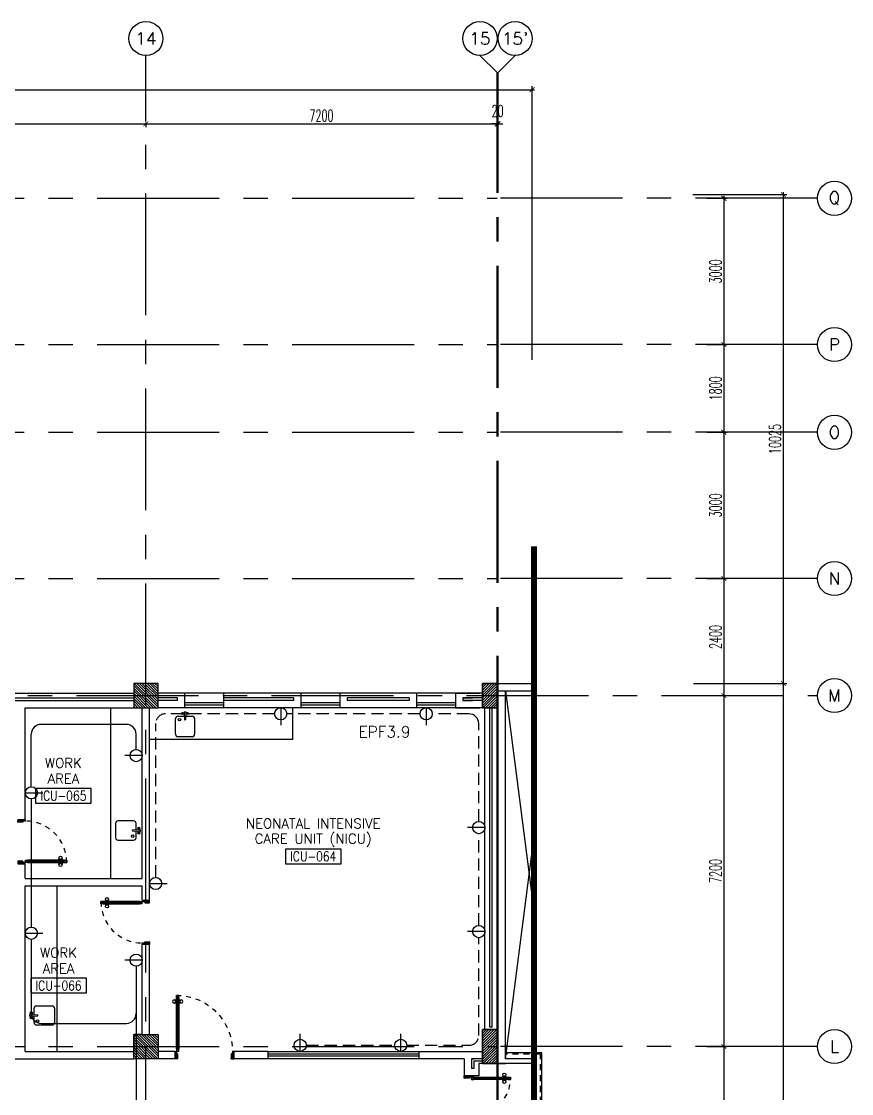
# Model space of a CAD drawing. Extents: x -0.4 to 91.9, y -1.1 to 78.4.
# Drawn here: x 74.84 to 91.86, y 56.41 to 78.4 of the extents above; entities that cross this region are included whole.
import ezdxf
from ezdxf.enums import TextEntityAlignment as Align

# ---------------------------------------------------------------- set-up
doc = ezdxf.new("R2010")
doc.units = 0
doc.header["$MEASUREMENT"] = 0
doc.header["$PDMODE"] = 34
for name, pattern in [('CENTER2', [1.125, 0.75, -0.125, 0.125, -0.125]), ('CENTERX2', [4, 2.5, -0.5, 0.5, -0.5]), ('HIDDEN', [0.375, 0.25, -0.125]), ('HIDDEN2', [0.1875, 0.125, -0.0625])]:
    doc.linetypes.add(name, pattern=pattern)
doc.layers.get('0').update_dxf_attribs({"color": 11, "linetype": 'CONTINUOUS'})
doc.layers.get('DEFPOINTS').update_dxf_attribs({"color": 11, "linetype": 'CONTINUOUS'})
for name, color, linetype in [('AX-CR', 11, 'CONTINUOUS'), ('AX-DIM', 11, 'CONTINUOUS'), ('AX-TXT', 11, 'CONTINUOUS'), ('AXES', 11, 'CENTERX2'), ('COL', 11, 'CONTINUOUS'), ('DOOR', 11, 'CONTINUOUS'), ('E-CLINE', 2, 'CONTINUOUS'), ('E-DB', 4, 'CONTINUOUS'), ('E-HLINE', 2, 'HIDDEN'), ('E-SOCKETS', 4, 'CONTINUOUS'), ('ELEV', 11, 'CONTINUOUS'), ('HAT', 11, 'CONTINUOUS'), ('INSUL', 11, 'CONTINUOUS'), ('NON-MEDICAL', 11, 'CONTINUOUS'), ('RM-BOX', 11, 'CONTINUOUS'), ('RM-NAME', 11, 'CONTINUOUS'), ('RM-NO', 11, 'CONTINUOUS'), ('ROOF', 11, 'CONTINUOUS'), ('SHAFT', 11, 'CONTINUOUS'), ('STR', 11, 'CONTINUOUS'), ('WALL', 11, 'CONTINUOUS'), ('WIN', 11, 'CONTINUOUS')]:
    doc.layers.add(name, color=color, linetype=linetype)
doc.styles.add('ROMANS', font='ROMANS.shx', dxfattribs={"width": 0.6})
doc.dimstyles.new('STANDARD in', dxfattribs={"dimtxt": 0.24, "dimasz": 0.1, "dimexe": 0.07, "dimexo": 0.05, "dimgap": 0.05, "dimtad": 1, "dimdec": 0, "dimlfac": 1000, "dimzin": 0, "dimdsep": 46, "dimtxsty": 'ROMANS', "dimblk": 'ARCHTICK', "dimcen": 0.05, "dimdle": 0.05, "dimclrd": 7, "dimclre": 7, "dimclrt": 2, "dimadec": 0, "dimazin": 0, "dimtfac": 1, "dimtdec": 0, "dimtmove": 2, "dimatfit": 3, "dimldrblk": 'ARCHTICK', "dimfxl": 0, "dimtolj": 1, "dimtzin": 0, "dimarcsym": 0})

# ---------------------------------------------------------------- blocks, each defined once
blk = doc.blocks.new('*X11')
at = {"color": 0}
for p, q in [((80579, 169940), (81029, 170390)), ((80579, 169993), (80976, 170390)), ((80579, 170046), (80923, 170390)), ((80579, 170099), (80870, 170390)), ((80579, 170152), (80817, 170390)), ((80579, 170205), (80764, 170390)), ((80579, 170258), (80711, 170390)), ((80579, 170311), (80658, 170390)), ((80579, 170364), (80605, 170390)), ((80582, 169890), (81079, 170387)), ((80635, 169890), (81079, 170334)), ((80688, 169890), (81079, 170281)), ((80741, 169890), (81079, 170228)), ((80794, 169890), (81079, 170175)), ((80847, 169890), (81079, 170122)), ((80900, 169890), (81079, 170069)), ((80953, 169890), (81079, 170016)), ((81006, 169890), (81079, 169963)), ((81059, 169890), (81079, 169910))]:
    blk.add_line(p, q, dxfattribs=at)
blk = doc.blocks.new('*X10')
at = {"color": 0}
for p, q in [((80579, 177099), (81070, 177590)), ((80579, 177152), (81017, 177590)), ((80579, 177205), (80964, 177590)), ((80579, 177258), (80911, 177590)), ((80579, 177311), (80858, 177590)), ((80579, 177364), (80804, 177590)), ((80579, 177417), (80751, 177590)), ((80579, 177471), (80698, 177590)), ((80579, 177524), (80645, 177590)), ((80579, 177577), (80592, 177590)), ((80623, 177090), (81079, 177546)), ((80676, 177090), (81079, 177493)), ((80729, 177090), (81079, 177440)), ((80782, 177090), (81079, 177387)), ((80835, 177090), (81079, 177334)), ((80888, 177090), (81079, 177281)), ((80941, 177090), (81079, 177228)), ((80994, 177090), (81079, 177175)), ((81047, 177090), (81079, 177122))]:
    blk.add_line(p, q, dxfattribs=at)
blk = doc.blocks.new('COL50')
at = {"layer": 'COL'}
blk.add_lwpolyline([(-250, 250), (-250, -250), (250, -250), (250, 250)], close=True, dxfattribs=at)
blk = doc.blocks.new('AXU')
at = {"layer": 'AX-CR'}
blk.add_circle((0, 350), 350, dxfattribs=at)
at = {"layer": 'AX-TXT', "style": 'ROMANS'}
blk.add_attdef('AX', text='', height=250, dxfattribs=at).set_placement((0, 350), align=Align.MIDDLE)
blk = doc.blocks.new('RM1')
at = {"layer": 'RM-BOX'}
blk.add_lwpolyline([(570, -200), (-570, -200), (-570, -500), (570, -500)], close=True, dxfattribs=at)
at = {"layer": 'RM-NAME', "style": 'ROMANS'}
for tag, p in [('ROOMNAME1', (0, 324)), ('ROOMNAME2', (0, 0))]:
    blk.add_attdef(tag, text='', height=200, dxfattribs=at).set_placement(p, align=Align.MIDDLE)
at = {"layer": 'RM-NO', "style": 'ROMANS', "width": 0.8}
blk.add_attdef('ROOMNO', text='', height=200, dxfattribs=at).set_placement((0, -350), align=Align.MIDDLE)
blk = doc.blocks.new('_ARCHTICK')
at = {"color": 0, "linetype": 'ByBlock', "const_width": 0.15}
blk.add_lwpolyline([(-0.5, -0.5), (0.5, 0.5)], dxfattribs=at)
blk = doc.blocks.new('*D181')
at = {"layer": 'AX-DIM', "color": 7, "lineweight": -2, "ltscale": 0.3}
for p, q in [((70.19, 76.348), (70.19, 76.368)), ((77.39, 76.348), (77.39, 76.368)), ((70.14, 76.298), (77.44, 76.298))]:
    blk.add_line(p, q, dxfattribs=at)
at = {"layer": 'DEFPOINTS', "color": 0, "ltscale": 0.3}
for p in [(70.19, 76.298), (77.39, 76.298), (77.39, 76.298)]:
    blk.add_point(p, dxfattribs=at)
at = {"layer": 'AX-DIM', "color": 7, "lineweight": -2, "ltscale": 0.3, "xscale": 0.1, "yscale": 0.1, "zscale": 0.1, "rotation": 180}
blk.add_blockref('_ARCHTICK', (70.19, 76.298), dxfattribs=at)
at = {"layer": 'AX-DIM', "color": 7, "lineweight": -2, "ltscale": 0.3, "xscale": 0.1, "yscale": 0.1, "zscale": 0.1}
blk.add_blockref('_ARCHTICK', (77.39, 76.298), dxfattribs=at)
at = {"layer": 'AX-DIM', "color": 2, "ltscale": 0.3, "insert": (73.79, 76.468), "char_height": 0.24, "attachment_point": 5, "style": 'ROMANS'}
blk.add_mtext('\\A1;7200', dxfattribs=at)
blk = doc.blocks.new('*D180')
at = {"layer": 'AX-DIM', "color": 7, "lineweight": -2, "ltscale": 0.3}
for p, q in [((77.39, 76.324), (77.39, 76.228)), ((84.59, 76.324), (84.59, 76.228)), ((77.34, 76.298), (84.64, 76.298))]:
    blk.add_line(p, q, dxfattribs=at)
at = {"layer": 'DEFPOINTS', "color": 0, "ltscale": 0.3}
for p in [(77.39, 76.374), (84.59, 76.374), (84.59, 76.298)]:
    blk.add_point(p, dxfattribs=at)
at = {"layer": 'AX-DIM', "color": 7, "lineweight": -2, "ltscale": 0.3, "xscale": 0.1, "yscale": 0.1, "zscale": 0.1, "rotation": 180}
blk.add_blockref('_ARCHTICK', (77.39, 76.298), dxfattribs=at)
at = {"layer": 'AX-DIM', "color": 7, "lineweight": -2, "ltscale": 0.3, "xscale": 0.1, "yscale": 0.1, "zscale": 0.1}
blk.add_blockref('_ARCHTICK', (84.59, 76.298), dxfattribs=at)
at = {"layer": 'AX-DIM', "color": 2, "ltscale": 0.3, "insert": (80.99, 76.468), "char_height": 0.24, "attachment_point": 5, "style": 'ROMANS'}
blk.add_mtext('\\A1;7200', dxfattribs=at)
blk = doc.blocks.new('AXR')
at = {"layer": 'AX-CR'}
blk.add_circle((350, 0), 350, dxfattribs=at)
at = {"layer": 'AX-TXT', "style": 'ROMANS'}
blk.add_attdef('AX', text='', height=250, dxfattribs=at).set_placement((350, 0), align=Align.MIDDLE)
blk = doc.blocks.new('*D123')
at = {"layer": 'AX-DIM', "color": 7, "lineweight": -2, "ltscale": 0.3}
for p, q in [((9.85, 76.998), (85.359, 76.998)), ((9.9, 76.648), (9.9, 77.068)), ((85.309, 71.455), (85.309, 77.068))]:
    blk.add_line(p, q, dxfattribs=at)
at = {"layer": 'DEFPOINTS', "color": 0, "ltscale": 0.3}
for p in [(85.309, 76.998), (9.9, 76.598), (85.309, 71.405)]:
    blk.add_point(p, dxfattribs=at)
at = {"layer": 'AX-DIM', "color": 7, "lineweight": -2, "ltscale": 0.3, "xscale": 0.1, "yscale": 0.1, "zscale": 0.1, "rotation": 180}
blk.add_blockref('_ARCHTICK', (9.9, 76.998), dxfattribs=at)
at = {"layer": 'AX-DIM', "color": 7, "lineweight": -2, "ltscale": 0.3, "xscale": 0.1, "yscale": 0.1, "zscale": 0.1}
blk.add_blockref('_ARCHTICK', (85.309, 76.998), dxfattribs=at)
at = {"layer": 'AX-DIM', "color": 2, "ltscale": 0.3, "insert": (47.605, 77.168), "char_height": 0.24, "attachment_point": 5, "style": 'ROMANS'}
blk.add_mtext('\\A1;75409', dxfattribs=at)
blk = doc.blocks.new('*D144')
at = {"layer": 'AX-DIM', "color": 7, "lineweight": -2, "ltscale": 0.3}
for p, q in [((88.89, 69.97), (89.31, 69.97)), ((89.24, 70.02), (89.24, 66.92)), ((88.89, 66.97), (89.31, 66.97))]:
    blk.add_line(p, q, dxfattribs=at)
at = {"layer": 'DEFPOINTS', "color": 0, "ltscale": 0.3}
for p in [(88.84, 69.97), (88.84, 66.97), (89.24, 66.97)]:
    blk.add_point(p, dxfattribs=at)
at = {"layer": 'AX-DIM', "color": 7, "lineweight": -2, "ltscale": 0.3, "xscale": 0.1, "yscale": 0.1, "zscale": 0.1}
for p, rotation in [((89.24, 69.97), 90), ((89.24, 66.97), 270)]:
    blk.add_blockref('_ARCHTICK', p, dxfattribs=dict(at, rotation=rotation))
at = {"layer": 'AX-DIM', "color": 2, "ltscale": 0.3, "insert": (89.07, 68.47), "char_height": 0.24, "attachment_point": 5, "rotation": 90, "style": 'ROMANS'}
blk.add_mtext('\\A1;3000', dxfattribs=at)
blk = doc.blocks.new('*D143')
at = {"layer": 'AX-DIM', "color": 7, "lineweight": -2, "ltscale": 0.3}
for p, q in [((88.605, 74.845), (90.53, 74.845)), ((90.46, 74.895), (90.46, 64.77)), ((89.81, 64.82), (90.53, 64.82))]:
    blk.add_line(p, q, dxfattribs=at)
at = {"layer": 'DEFPOINTS', "color": 0, "ltscale": 0.3}
for p in [(88.555, 74.845), (89.76, 64.82), (90.46, 64.82)]:
    blk.add_point(p, dxfattribs=at)
at = {"layer": 'AX-DIM', "color": 7, "lineweight": -2, "ltscale": 0.3, "xscale": 0.1, "yscale": 0.1, "zscale": 0.1}
for p, rotation in [((90.46, 74.845), 90), ((90.46, 64.82), 270)]:
    blk.add_blockref('_ARCHTICK', p, dxfattribs=dict(at, rotation=rotation))
at = {"layer": 'AX-DIM', "color": 2, "ltscale": 0.3, "insert": (90.29, 69.832), "char_height": 0.24, "attachment_point": 5, "rotation": 90, "style": 'ROMANS'}
blk.add_mtext('\\A1;10025', dxfattribs=at)
blk = doc.blocks.new('*D142')
at = {"layer": 'AX-DIM', "color": 7, "lineweight": -2, "ltscale": 0.3}
for p, q in [((88.617, 64.82), (90.53, 64.82)), ((90.46, 64.87), (90.46, 5.45)), ((86.18, 5.5), (90.53, 5.5))]:
    blk.add_line(p, q, dxfattribs=at)
at = {"layer": 'DEFPOINTS', "color": 0, "ltscale": 0.3}
for p in [(88.567, 64.82), (86.13, 5.5), (90.46, 5.5)]:
    blk.add_point(p, dxfattribs=at)
at = {"layer": 'AX-DIM', "color": 7, "lineweight": -2, "ltscale": 0.3, "xscale": 0.1, "yscale": 0.1, "zscale": 0.1}
for p, rotation in [((90.46, 64.82), 90), ((90.46, 5.5), 270)]:
    blk.add_blockref('_ARCHTICK', p, dxfattribs=dict(at, rotation=rotation))
at = {"layer": 'AX-DIM', "color": 2, "ltscale": 0.3, "insert": (90.29, 35.16), "char_height": 0.24, "attachment_point": 5, "rotation": 90, "style": 'ROMANS'}
blk.add_mtext('\\A1;59320', dxfattribs=at)
blk = doc.blocks.new('*D130')
at = {"layer": 'AX-DIM', "color": 7, "lineweight": -2, "ltscale": 0.3}
for p, q in [((89.24, 57.42), (89.24, 50.12)), ((88.89, 57.37), (89.31, 57.37)), ((88.89, 50.17), (89.31, 50.17))]:
    blk.add_line(p, q, dxfattribs=at)
at = {"layer": 'DEFPOINTS', "color": 0, "ltscale": 0.3}
for p in [(88.84, 57.37), (88.84, 50.17), (89.24, 50.17)]:
    blk.add_point(p, dxfattribs=at)
at = {"layer": 'AX-DIM', "color": 7, "lineweight": -2, "ltscale": 0.3, "xscale": 0.1, "yscale": 0.1, "zscale": 0.1}
for p, rotation in [((89.24, 57.37), 90), ((89.24, 50.17), 270)]:
    blk.add_blockref('_ARCHTICK', p, dxfattribs=dict(at, rotation=rotation))
at = {"layer": 'AX-DIM', "color": 2, "ltscale": 0.3, "insert": (89.07, 53.77), "char_height": 0.24, "attachment_point": 5, "rotation": 90, "style": 'ROMANS'}
blk.add_mtext('\\A1;7200', dxfattribs=at)
blk = doc.blocks.new('*D128')
at = {"layer": 'AX-DIM', "color": 7, "lineweight": -2, "ltscale": 0.3}
for p, q in [((88.89, 64.57), (89.31, 64.57)), ((89.24, 64.62), (89.24, 57.32)), ((88.89, 57.37), (89.31, 57.37))]:
    blk.add_line(p, q, dxfattribs=at)
at = {"layer": 'DEFPOINTS', "color": 0, "ltscale": 0.3}
for p in [(88.84, 64.57), (88.84, 57.37), (89.24, 57.37)]:
    blk.add_point(p, dxfattribs=at)
at = {"layer": 'AX-DIM', "color": 7, "lineweight": -2, "ltscale": 0.3, "xscale": 0.1, "yscale": 0.1, "zscale": 0.1}
for p, rotation in [((89.24, 64.57), 90), ((89.24, 57.37), 270)]:
    blk.add_blockref('_ARCHTICK', p, dxfattribs=dict(at, rotation=rotation))
at = {"layer": 'AX-DIM', "color": 2, "ltscale": 0.3, "insert": (89.07, 60.97), "char_height": 0.24, "attachment_point": 5, "rotation": 90, "style": 'ROMANS'}
blk.add_mtext('\\A1;7200', dxfattribs=at)
blk = doc.blocks.new('*D127')
at = {"layer": 'AX-DIM', "color": 7, "lineweight": -2, "ltscale": 0.3}
for p, q in [((88.89, 66.97), (89.31, 66.97)), ((89.24, 67.02), (89.24, 64.52)), ((88.89, 64.57), (89.31, 64.57))]:
    blk.add_line(p, q, dxfattribs=at)
at = {"layer": 'DEFPOINTS', "color": 0, "ltscale": 0.3}
for p in [(88.84, 66.97), (88.84, 64.57), (89.24, 64.57)]:
    blk.add_point(p, dxfattribs=at)
at = {"layer": 'AX-DIM', "color": 7, "lineweight": -2, "ltscale": 0.3, "xscale": 0.1, "yscale": 0.1, "zscale": 0.1}
for p, rotation in [((89.24, 66.97), 90), ((89.24, 64.57), 270)]:
    blk.add_blockref('_ARCHTICK', p, dxfattribs=dict(at, rotation=rotation))
at = {"layer": 'AX-DIM', "color": 2, "ltscale": 0.3, "insert": (89.07, 65.77), "char_height": 0.24, "attachment_point": 5, "rotation": 90, "style": 'ROMANS'}
blk.add_mtext('\\A1;2400', dxfattribs=at)
blk = doc.blocks.new('*D126')
at = {"layer": 'AX-DIM', "color": 7, "lineweight": -2, "ltscale": 0.3}
for p, q in [((89.24, 74.82), (89.24, 71.72)), ((88.89, 74.77), (89.31, 74.77)), ((88.89, 71.77), (89.31, 71.77))]:
    blk.add_line(p, q, dxfattribs=at)
at = {"layer": 'DEFPOINTS', "color": 0, "ltscale": 0.3}
for p in [(88.84, 74.77), (88.84, 71.77), (89.24, 71.77)]:
    blk.add_point(p, dxfattribs=at)
at = {"layer": 'AX-DIM', "color": 7, "lineweight": -2, "ltscale": 0.3, "xscale": 0.1, "yscale": 0.1, "zscale": 0.1}
for p, rotation in [((89.24, 74.77), 90), ((89.24, 71.77), 270)]:
    blk.add_blockref('_ARCHTICK', p, dxfattribs=dict(at, rotation=rotation))
at = {"layer": 'AX-DIM', "color": 2, "ltscale": 0.3, "insert": (89.07, 73.27), "char_height": 0.24, "attachment_point": 5, "rotation": 90, "style": 'ROMANS'}
blk.add_mtext('\\A1;3000', dxfattribs=at)
blk = doc.blocks.new('*D125')
at = {"layer": 'AX-DIM', "color": 7, "lineweight": -2, "ltscale": 0.3}
for p, q in [((88.89, 71.77), (89.31, 71.77)), ((89.24, 71.82), (89.24, 69.92)), ((88.89, 69.97), (89.31, 69.97))]:
    blk.add_line(p, q, dxfattribs=at)
at = {"layer": 'DEFPOINTS', "color": 0, "ltscale": 0.3}
for p in [(88.84, 71.77), (88.84, 69.97), (89.24, 69.97)]:
    blk.add_point(p, dxfattribs=at)
at = {"layer": 'AX-DIM', "color": 7, "lineweight": -2, "ltscale": 0.3, "xscale": 0.1, "yscale": 0.1, "zscale": 0.1}
for p, rotation in [((89.24, 71.77), 90), ((89.24, 69.97), 270)]:
    blk.add_blockref('_ARCHTICK', p, dxfattribs=dict(at, rotation=rotation))
at = {"layer": 'AX-DIM', "color": 2, "ltscale": 0.3, "insert": (89.07, 70.87), "char_height": 0.24, "attachment_point": 5, "rotation": 90, "style": 'ROMANS'}
blk.add_mtext('\\A1;1800', dxfattribs=at)
blk = doc.blocks.new('DOOR90')
at = {"layer": 'DOOR', "color": 0, "linetype": 'ByBlock'}
for p, q in [((-150, 0), (-150, -25)), ((-150, 0), (0, 0)), ((0, -50), (0, 0)), ((-1000, -25), (-1000, -75)), ((-1000, -75), (-1000, -25)), ((-950, -25), (-1000, -25)), ((-950, -75), (-1000, -75)), ((-970, -42), (-970, -58)), ((-950, -42), (-970, -42)), ((-950, -58), (-970, -58)), ((-950, -25), (-950, -42)), ((-950, -58), (-950, -75)), ((-918, -25), (-918, -18)), ((-828, -18), (-918, -18)), ((-918, -75), (-918, -82)), ((-828, -82), (-918, -82)), ((-905, -18), (-905, -9)), ((-905, -9), (-840, -9)), ((-905, -18), (-840, -18)), ((-905, -82), (-905, -91)), ((-905, -82), (-840, -82)), ((-905, -91), (-840, -91)), ((-840, -18), (-840, -9)), ((-840, -82), (-840, -91)), ((-828, -25), (-828, -18)), ((-828, -75), (-828, -82)), ((-200, -42), (-200, -25)), ((-200, -25), (-150, -25)), ((-180, -42), (-200, -42)), ((-200, -75), (-200, -58)), ((-200, -58), (-180, -58)), ((-150, -75), (-200, -75)), ((-180, -58), (-180, -42)), ((-150, -75), (-150, -25)), ((-150, -25), (-100, -25)), ((-100, -25), (-100, -50)), ((-100, -50), (0, -50)), ((-150, -900), (-150, -875)), ((-150, -875), (-100, -875)), ((-100, -850), (0, -850)), ((-100, -875), (-100, -850)), ((0, -850), (0, -900)), ((0, -900), (-150, -900)), ((-150, -900), (0, -900))]:
    blk.add_line(p, q, dxfattribs=at)
at = {"layer": 'DOOR', "color": 9, "linetype": 'ByBlock'}
for p, q in [((0, -50), (-114, 0)), ((0, -50), (-40, 0)), ((0, -50), (-100, -37)), ((0, -850), (-114, -900)), ((0, -850), (-100, -863)), ((0, -850), (-40, -900))]:
    blk.add_line(p, q, dxfattribs=at)
at = {"layer": 'DOOR', "linetype": 'ByBlock'}
for p, q in [((-200, -25), (-950, -25)), ((-200, -42), (-950, -42)), ((-200, -58), (-950, -58)), ((-950, -75), (-200, -75))]:
    blk.add_line(p, q, dxfattribs=at)
at = {"layer": 'DOOR', "color": 0, "linetype": 'ByBlock'}
for centre in [(-873, 24), (-873, -124)]:
    blk.add_circle(centre, 32.4, dxfattribs=at)
at = {"layer": 'DOOR', "color": 9, "linetype": 'ByBlock'}
for centre, radius, start, end in [((0, -50), 154, 161.1053, 166.2858), ((0, -50), 134, 158.1598, 169.28), ((0, -50), 94.4, 148.0182, 180), ((0, -50), 74.4, 137.7764, 180), ((0, -50), 114, 154.0838, 167.3774), ((0, -50), 54.4, 113.2074, 180), ((0, -50), 34.4, 90, 180), ((0, -50), 14.4, 90, 180), ((0, -850), 134, 190.72, 201.8402), ((0, -850), 94.4, 180, 211.9818), ((0, -850), 74.4, 180, 222.2236), ((0, -850), 54.4, 180, 246.7926), ((0, -850), 34.4, 180, 270), ((0, -850), 14.4, 180, 270), ((0, -850), 154, 193.7142, 198.8947)]:
    blk.add_arc(centre, radius, start, end, dxfattribs=at)
at = {"layer": 'DOOR', "linetype": 'HIDDEN', "ltscale": 0.5}
blk.add_arc((-150, -25), 850, 180, 270, dxfattribs=at)
blk = doc.blocks.new('*D145')
at = {"layer": 'AX-DIM', "color": 7, "lineweight": -2, "ltscale": 0.3}
for p, q in [((84.59, 76.27), (84.59, 76.368)), ((84.61, 76.27), (84.61, 76.368)), ((84.59, 76.298), (84.49, 76.298)), ((84.59, 76.298), (84.61, 76.298)), ((84.61, 76.298), (84.71, 76.298))]:
    blk.add_line(p, q, dxfattribs=at)
at = {"layer": 'DEFPOINTS', "color": 0, "ltscale": 0.3}
for p in [(84.59, 76.22), (84.61, 76.298), (84.61, 76.22)]:
    blk.add_point(p, dxfattribs=at)
at = {"layer": 'AX-DIM', "color": 7, "lineweight": -2, "ltscale": 0.3, "xscale": 0.1, "yscale": 0.1, "zscale": 0.1}
blk.add_blockref('_ARCHTICK', (84.59, 76.298), dxfattribs=at)
at = {"layer": 'AX-DIM', "color": 7, "lineweight": -2, "ltscale": 0.3, "xscale": 0.1, "yscale": 0.1, "zscale": 0.1, "rotation": 180}
blk.add_blockref('_ARCHTICK', (84.61, 76.298), dxfattribs=at)
at = {"layer": 'AX-DIM', "color": 2, "ltscale": 0.3, "insert": (84.6, 76.563), "char_height": 0.24, "attachment_point": 5, "style": 'ROMANS'}
blk.add_mtext('\\A1;20', dxfattribs=at)
blk = doc.blocks.new('C11')
at = {"layer": 'HAT'}
h = blk.add_hatch(dxfattribs=at)
h.set_pattern_fill('ANSI31', color=256, scale=300, style=0)
h.set_pattern_definition([(45, (-248556.182, -75061.005), (-26.5165043, 26.5165043), [])])
h.paths.add_polyline_path([(300, 700), (0, 700), (0, 350), (300, 350)])
h.paths.add_polyline_path([(300, 350), (0, 350), (0, 0), (300, 0)])
at = {"layer": 'COL'}
blk.add_lwpolyline([(300, 700), (300, 0), (0, 0), (0, 700)], close=True, dxfattribs=at)
blk = doc.blocks.new('C-300')
at = {"layer": 'HAT', "linetype": 'ByBlock', "ltscale": 0.3}
h = blk.add_hatch(dxfattribs=at)
h.set_pattern_fill('ANSI31', color=8, scale=300, style=0)
h.set_pattern_definition([(45, (-258496.182, -82361.005), (-26.5165043, 26.5165043), [])])
h.paths.add_polyline_path([(300, 500), (0, 500), (0, 250), (300, 250)])
h.paths.add_polyline_path([(300, 250), (0, 250), (0, 0), (300, 0)])
at = {"layer": 'COL'}
blk.add_lwpolyline([(0, 500), (300, 500), (300, 0), (0, 0)], close=True, dxfattribs=at)
blk = doc.blocks.new('A$C1DFA4FE8')
at = {"layer": 'DOOR', "color": 0, "linetype": 'ByBlock'}
for p, q in [((0, 1631), (0, 1581)), ((0, 1581), (0, 1631)), ((50, 1631), (0, 1631)), ((50, 1581), (0, 1581)), ((30, 1614), (30, 1598)), ((50, 1614), (30, 1614)), ((50, 1598), (30, 1598)), ((50, 1631), (50, 1614)), ((50, 1598), (50, 1581)), ((750, 1614), (750, 1631)), ((750, 1631), (800, 1631)), ((770, 1614), (750, 1614)), ((750, 1581), (750, 1598)), ((750, 1598), (770, 1598)), ((800, 1581), (750, 1581)), ((770, 1598), (770, 1614)), ((950, 1656), (800, 1656)), ((800, 1656), (800, 1631)), ((800, 1581), (800, 1631)), ((800, 1631), (850, 1631)), ((850, 1631), (850, 1606)), ((850, 1606), (950, 1606)), ((950, 1606), (950, 1656)), ((0, 81), (0, 131)), ((0, 131), (0, 81)), ((50, 131), (0, 131)), ((50, 81), (0, 81)), ((30, 98), (30, 114)), ((50, 114), (30, 114)), ((50, 98), (30, 98)), ((50, 114), (50, 131)), ((50, 81), (50, 98)), ((83, 131), (83, 138)), ((173, 138), (83, 138)), ((83, 81), (83, 74)), ((173, 74), (83, 74)), ((95, 138), (95, 147)), ((95, 147), (160, 147)), ((95, 138), (160, 138)), ((95, 74), (95, 65)), ((95, 74), (160, 74)), ((95, 65), (160, 65)), ((160, 138), (160, 147)), ((160, 74), (160, 65)), ((173, 131), (173, 138)), ((173, 81), (173, 74)), ((750, 131), (750, 114)), ((800, 131), (750, 131)), ((750, 114), (770, 114)), ((750, 98), (750, 81)), ((770, 98), (750, 98)), ((750, 81), (800, 81)), ((770, 114), (770, 98)), ((800, 131), (800, 81)), ((800, 56), (800, 81)), ((800, 81), (850, 81)), ((950, 56), (800, 56)), ((850, 106), (950, 106)), ((850, 81), (850, 106)), ((950, 106), (950, 56))]:
    blk.add_line(p, q, dxfattribs=at)
at = {"layer": 'DOOR', "linetype": 'ByBlock'}
for p, q in [((750, 1631), (50, 1631)), ((750, 1614), (50, 1614)), ((750, 1598), (50, 1598)), ((50, 1581), (750, 1581)), ((50, 131), (750, 131)), ((750, 114), (50, 114)), ((750, 98), (50, 98)), ((750, 81), (50, 81))]:
    blk.add_line(p, q, dxfattribs=at)
at = {"layer": 'DOOR', "color": 9, "linetype": 'ByBlock'}
for p, q in [((950, 1606), (837, 1656)), ((950, 1606), (850, 1619)), ((950, 1606), (910, 1656)), ((950, 106), (837, 56)), ((950, 106), (850, 93)), ((950, 106), (910, 56))]:
    blk.add_line(p, q, dxfattribs=at)
at = {"layer": 'DOOR', "color": 0, "linetype": 'ByBlock'}
for centre in [(128, 179), (128, 32)]:
    blk.add_circle(centre, 32.4, dxfattribs=at)
at = {"layer": 'DOOR', "linetype": 'HIDDEN', "ltscale": 0.5}
for centre, start, end in [((752, 1606), 178.0938, 273.7249), ((752, 106), 86.2751, 181.9062)]:
    blk.add_arc(centre, 752, start, end, dxfattribs=at)
at = {"layer": 'DOOR', "color": 9, "linetype": 'ByBlock'}
for centre, radius, start, end in [((950, 1606), 154, 161.1053, 166.2858), ((950, 1606), 134, 158.1598, 169.28), ((950, 1606), 114, 154.0838, 167.3774), ((950, 1606), 94.4, 148.0182, 180), ((950, 1606), 74.4, 137.7764, 180), ((950, 1606), 54.4, 113.2074, 180), ((950, 1606), 34.4, 90, 180), ((950, 1606), 14.4, 90, 180), ((950, 106), 154, 193.7142, 198.8947), ((950, 106), 134, 190.72, 201.8402), ((950, 106), 114, 192.6226, 205.9162), ((950, 106), 94.4, 180, 211.9818), ((950, 106), 74.4, 180, 222.2236), ((950, 106), 54.4, 180, 246.7926), ((950, 106), 34.4, 180, 270), ((950, 106), 14.4, 180, 270)]:
    blk.add_arc(centre, radius, start, end, dxfattribs=at)
blk = doc.blocks.new('DOOR100')
at = {"layer": 'DOOR', "color": 0, "linetype": 'ByBlock'}
for p, q in [((-82, 1205), (-91, 1205)), ((-91, 1205), (-91, 1140)), ((-82, 1140), (-91, 1140)), ((-75, 1218), (-82, 1218)), ((-82, 1128), (-82, 1218)), ((-82, 1205), (-82, 1140)), ((-75, 1128), (-82, 1128)), ((-25, 1300), (-75, 1300)), ((-75, 1300), (-25, 1300)), ((-75, 1250), (-75, 1300)), ((-58, 1250), (-75, 1250)), ((-42, 1270), (-58, 1270)), ((-58, 1250), (-58, 1270)), ((-42, 1250), (-42, 1270)), ((-25, 1250), (-42, 1250)), ((-25, 1250), (-25, 1300)), ((-25, 1218), (-18, 1218)), ((-25, 1128), (-18, 1128)), ((-18, 1128), (-18, 1218)), ((-18, 1205), (-9, 1205)), ((-18, 1205), (-18, 1140)), ((-18, 1140), (-9, 1140)), ((-9, 1205), (-9, 1140)), ((-1200, 0), (-1200, 150)), ((-1200, 150), (-1175, 150)), ((-1200, 150), (-1200, 0)), ((-1150, 0), (-1200, 0)), ((-1175, 150), (-1175, 100)), ((-1175, 100), (-1150, 100)), ((-1150, 100), (-1150, 0)), ((-75, 200), (-58, 200)), ((-75, 150), (-75, 200)), ((-75, 150), (-25, 150)), ((-58, 200), (-58, 180)), ((-58, 180), (-42, 180)), ((-50, 100), (-50, 0)), ((-25, 100), (-50, 100)), ((-50, 0), (0, 0)), ((-42, 200), (-25, 200)), ((-42, 180), (-42, 200)), ((-25, 200), (-25, 150)), ((0, 150), (-25, 150)), ((-25, 150), (-25, 100)), ((0, 150), (0, 0))]:
    blk.add_line(p, q, dxfattribs=at)
at = {"layer": 'DOOR', "linetype": 'ByBlock'}
for p, q in [((-75, 1250), (-75, 200)), ((-58, 200), (-58, 1250)), ((-42, 200), (-42, 1250)), ((-25, 200), (-25, 1250)), ((0, 0), (0, 150))]:
    blk.add_line(p, q, dxfattribs=at)
at = {"layer": 'DOOR', "color": 9, "linetype": 'ByBlock'}
for p, q in [((-1150, 0), (-1200, 114)), ((-1150, 0), (-1200, 40)), ((-1150, 0), (-1163, 100)), ((-50, 0), (0, 114)), ((-50, 0), (-37, 100)), ((-50, 0), (0, 40))]:
    blk.add_line(p, q, dxfattribs=at)
at = {"layer": 'DOOR', "color": 0, "linetype": 'ByBlock'}
for centre in [(-124, 1173), (24, 1173)]:
    blk.add_circle(centre, 32.4, dxfattribs=at)
at = {"layer": 'DOOR', "linetype": 'HIDDEN', "ltscale": 0.5}
blk.add_arc((-25, 150), 1150, 90, 180.0001, dxfattribs=at)
at = {"layer": 'DOOR', "color": 9, "linetype": 'ByBlock'}
for centre, radius, start, end in [((-1150, 0), 154, 103.7142, 108.8947), ((-1150, 0), 134, 100.72, 111.8402), ((-1150, 0), 94.4, 90, 121.9818), ((-1150, 0), 74.4, 90, 132.2236), ((-1150, 0), 54.4, 90, 156.7926), ((-1150, 0), 34.4, 90, 180), ((-1150, 0), 14.4, 90, 180), ((-50, 0), 94.4, 58.0182, 90), ((-50, 0), 74.4, 47.7764, 90), ((-50, 0), 54.4, 23.2074, 90), ((-50, 0), 34.4, 0, 90), ((-50, 0), 14.4, 0, 90), ((-50, 0), 134, 68.1598, 79.28), ((-50, 0), 114, 64.0838, 77.3774), ((-50, 0), 154, 71.1053, 76.2858)]:
    blk.add_arc(centre, radius, start, end, dxfattribs=at)

msp = doc.modelspace()

# ---------------------------------------------------------------- linework, layer by layer
at = {"layer": 'AXES'}
for p, q in [((77.39, 60.37), (77.39, 77.6984)), ((84.59, 77.3484), (84.24, 77.6984)), ((84.61, 77.3484), (84.96, 77.6984)), ((84.59, -1.1143), (84.59, 77.3484)), ((84.61, -1.1143), (84.61, 77.3484)), ((68.39, 74.77), (84.59, 74.77)), ((91.1596, 74.77), (84.34, 74.77)), ((68.39, 71.77), (84.59, 71.77)), ((91.1596, 71.77), (84.34, 71.77)), ((68.39, 69.97), (84.59, 69.97)), ((91.1596, 69.97), (84.34, 69.97)), ((68.39, 66.97), (84.59, 66.97)), ((91.1596, 66.97), (84.34, 66.97)), ((63.965, 64.57), (91.1596, 64.57)), ((77.39, -1.1143), (77.39, 59.47)), ((68.39, 57.37), (84.61, 57.37)), ((91.1596, 57.37), (84.34, 57.37))]:
    msp.add_line(p, q, dxfattribs=at)
at = {"layer": 'COL'}
msp.add_lwpolyline([(77.64, 64.32), (77.64, 64.82), (77.14, 64.82), (77.14, 64.32)], close=True, dxfattribs=at)
at = {"layer": 'E-CLINE', "color": 4, "linetype": 'ByBlock', "ltscale": 0.3}
for p, q in [((76.99, 63.9789), (75.24, 63.9789)), ((75.04, 62.7002), (75.04, 63.7789)), ((77.19, 63.4636), (77.19, 63.7789)), ((75.04, 62.4502), (75.04, 59.8189)), ((75.04, 59.5689), (75.04, 58.045)), ((77.19, 59.0158), (77.19, 58.045)), ((77.19, 59.0158), (77.19, 55.045)), ((75.24, 57.845), (76.99, 57.845))]:
    msp.add_line(p, q, dxfattribs=at)
at = {"layer": 'E-CLINE', "color": 4, "linetype": 'ByBlock'}
msp.add_arc((84.015, 63.995), 0.2, 0, 90, dxfattribs=at)
at = {"layer": 'E-CLINE', "color": 4, "linetype": 'ByBlock', "ltscale": 0.3}
for centre, start, end in [((75.24, 63.7789), 90, 180), ((76.99, 63.7789), 0, 90), ((75.24, 58.045), 180, 270), ((76.99, 58.045), 270, 0)]:
    msp.add_arc(centre, 0.2, start, end, dxfattribs=at)
at = {"layer": 'E-HLINE', "color": 4}
for p, q in [((80.0284, 64.195), (77.79, 64.195)), ((83.0123, 64.195), (80.2784, 64.195)), ((84.015, 64.195), (83.2623, 64.195)), ((77.59, 60.8396), (77.59, 63.995)), ((84.215, 61.9867), (84.215, 63.995)), ((84.215, 59.8533), (84.215, 61.7367)), ((84.215, 57.595), (84.215, 59.6033)), ((80.6791, 57.395), (82.4895, 57.395)), ((82.7395, 57.395), (84.015, 57.395))]:
    msp.add_line(p, q, dxfattribs=at)
for centre, start, end in [((77.79, 63.995), 90, 180), ((84.015, 57.595), 270, 0)]:
    msp.add_arc(centre, 0.2, start, end, dxfattribs=at)
at = {"layer": 'E-SOCKETS'}
for p, q in [((80.1534, 64.32), (80.1534, 63.9617)), ((83.1373, 64.32), (83.1373, 63.9617)), ((77.315, 63.3386), (76.9567, 63.3386)), ((74.915, 62.5752), (75.2733, 62.5752)), ((84.34, 61.8617), (83.9817, 61.8617)), ((77.465, 60.7146), (77.8233, 60.7146)), ((74.915, 59.6939), (75.2733, 59.6939)), ((84.34, 59.7283), (83.9817, 59.7283)), ((77.315, 59.1408), (76.9567, 59.1408)), ((80.5541, 57.27), (80.5541, 57.6283)), ((82.6145, 57.27), (82.6145, 57.6283))]:
    msp.add_line(p, q, dxfattribs=at)
for centre in [(80.1534, 64.195), (83.1373, 64.195), (77.19, 63.3386), (75.04, 62.5752), (84.215, 61.8617), (77.59, 60.7146), (84.215, 59.7283), (75.04, 59.6939), (77.19, 59.1408), (80.5541, 57.395), (82.6145, 57.395)]:
    msp.add_circle(centre, 0.125, dxfattribs=at)
at = {"layer": 'ELEV', "linetype": 'CENTER2', "const_width": 0.12}
msp.add_lwpolyline([(85.3496, 3.7939), (85.3496, 67.6321)], dxfattribs=at)
at = {"layer": 'INSUL'}
for p, q in [((74.34, 64.52), (77.14, 64.52)), ((74.34, 64.47), (77.14, 64.47)), ((78.04, 64.52), (77.64, 64.52)), ((78.04, 64.47), (77.64, 64.47)), ((78.04, 64.47), (78.04, 64.52)), ((80.415, 64.52), (78.99, 64.52)), ((80.415, 64.47), (78.99, 64.47)), ((80.415, 64.52), (80.415, 64.47)), ((81.515, 64.52), (81.515, 64.47)), ((82.79, 64.52), (81.515, 64.52)), ((82.79, 64.47), (81.515, 64.47)), ((82.79, 64.52), (82.79, 64.47)), ((83.89, 64.52), (84.09, 64.52)), ((83.89, 64.52), (83.89, 64.47)), ((84.2933, 64.52), (83.89, 64.52)), ((83.89, 64.47), (84.09, 64.47)), ((84.2933, 64.47), (83.89, 64.47)), ((84.44, 57.77), (84.44, 64.32)), ((84.49, 57.77), (84.49, 64.32)), ((84.49, 57.77), (84.44, 57.77)), ((84.065, 57.12), (84.065, 56.92)), ((84.065, 57.12), (84.115, 57.12)), ((84.29, 57.12), (84.065, 57.12)), ((84.115, 57.07), (84.115, 56.92)), ((84.29, 57.07), (84.115, 57.07)), ((84.115, 56.92), (84.065, 56.92))]:
    msp.add_line(p, q, dxfattribs=at)
at = {"layer": 'NON-MEDICAL'}
for p, q in [((76.6706, 60.82), (76.6706, 64.32)), ((78.1765, 64.234), (78.2086, 64.234)), ((78.1765, 64.234), (78.1826, 64.0787)), ((78.2086, 64.234), (78.2025, 64.0787)), ((80.4032, 63.67), (80.4032, 64.32)), ((77.9962, 63.7748), (77.9962, 64.0959)), ((78.0461, 64.1458), (78.1826, 64.1458)), ((78.2025, 64.1458), (78.339, 64.1458)), ((78.3889, 64.0959), (78.3889, 63.7748)), ((80.4032, 63.67), (77.465, 63.67)), ((78.339, 63.7249), (78.0461, 63.7249)), ((76.7669, 61.947), (76.7669, 61.6541)), ((77.1378, 61.9969), (76.8168, 61.9969)), ((77.2759, 61.8166), (77.1207, 61.8105)), ((77.1877, 61.8105), (77.1877, 61.947)), ((77.2759, 61.7845), (77.2759, 61.8166)), ((76.8168, 61.6042), (77.1378, 61.6042)), ((77.2759, 61.7845), (77.1207, 61.7906)), ((77.1877, 61.6541), (77.1877, 61.7906)), ((75.5706, 57.27), (75.5706, 60.67)), ((75.0964, 58.018), (75.0964, 58.1545)), ((75.1463, 58.2044), (75.4674, 58.2044)), ((75.5172, 58.1545), (75.5172, 57.8616)), ((75.0082, 58.0241), (75.1635, 58.018)), ((75.0082, 57.992), (75.0082, 58.0241)), ((75.0082, 57.992), (75.1635, 57.9981)), ((75.0964, 57.8616), (75.0964, 57.9981)), ((75.4674, 57.8117), (75.1463, 57.8117))]:
    msp.add_line(p, q, dxfattribs=at)
for centre, radius in [((78.1428, 64.2029), 0.0217), ((78.2423, 64.2029), 0.0217), ((78.0781, 64.0763), 0.0255), ((78.1428, 64.2029), 0.014), ((78.2423, 64.2029), 0.014), ((77.2448, 61.8503), 0.0217), ((77.2448, 61.8503), 0.014), ((77.1183, 61.6861), 0.0255), ((77.2448, 61.7508), 0.0217), ((77.2448, 61.7508), 0.014), ((75.0393, 58.0578), 0.0217), ((75.0393, 58.0578), 0.014), ((75.0393, 57.9583), 0.0217), ((75.0393, 57.9583), 0.014), ((75.1658, 57.8936), 0.0255)]:
    msp.add_circle(centre, radius, dxfattribs=at)
for centre, radius, start, end in [((78.0461, 64.0959), 0.0499, 90, 180), ((78.1925, 64.0787), 0.00997, 180, 0), ((78.339, 64.0959), 0.0499, 0, 90), ((78.0461, 63.7748), 0.0499, 180, 270), ((78.339, 63.7748), 0.0499, 270, 0), ((76.8168, 61.947), 0.0499, 90, 180), ((77.1207, 61.8006), 0.00997, 90, 270), ((77.1378, 61.947), 0.0499, 0, 90), ((76.8168, 61.6541), 0.0499, 180, 270), ((77.1378, 61.6541), 0.0499, 270, 0), ((75.1463, 58.1545), 0.0499, 90, 180), ((75.4674, 58.1545), 0.0499, 0, 90), ((75.1463, 57.8616), 0.0499, 180, 270), ((75.1635, 58.008), 0.00997, 270, 90), ((75.4674, 57.8616), 0.0499, 270, 0)]:
    msp.add_arc(centre, radius, start, end, dxfattribs=at)
at = {"layer": 'ROOF'}
for p, q in [((84.6091, 64.67), (85.3092, 64.67)), ((84.61, 64.82), (85.3092, 64.82)), ((84.76, 57.12), (84.76, 64.67)), ((84.61, 57.02), (84.61, 64.47)), ((84.61, 57.02), (84.76, 57.02)), ((85.3092, 57.02), (84.61, 57.02)), ((85.3092, 57.12), (84.76, 57.12))]:
    msp.add_line(p, q, dxfattribs=at)
at = {"layer": 'SHAFT'}
for p, q in [((84.76, 64.67), (85.3092, 60.4174)), ((84.76, 57.12), (85.3092, 61.3726))]:
    msp.add_line(p, q, dxfattribs=at)
at = {"layer": 'STR'}
msp.add_lwpolyline([(84.7586, 54.6059), (85.51, 54.6059), (85.51, 57.2409), (84.7586, 57.2409)], dxfattribs=at)
at = {"layer": 'STR', "linetype": 'HIDDEN2'}
msp.add_lwpolyline([(84.7586, 54.6359), (85.48, 54.6359), (85.48, 57.2109), (84.7586, 57.2109)], dxfattribs=at)
at = {"layer": 'WALL'}
for p, q in [((74.19, 64.62), (77.14, 64.62)), ((78.19, 64.62), (77.64, 64.62)), ((80.565, 64.62), (78.99, 64.62)), ((80.565, 64.62), (80.565, 64.32)), ((81.365, 64.62), (81.365, 64.32)), ((82.94, 64.62), (81.365, 64.62)), ((82.94, 64.62), (82.94, 64.32)), ((83.74, 64.62), (84.24, 64.62)), ((83.74, 64.62), (83.74, 64.32)), ((84.29, 64.62), (83.74, 64.62)), ((74.915, 62.02), (74.915, 64.32)), ((74.915, 64.32), (77.14, 64.32)), ((77.315, 60.82), (77.315, 64.32)), ((77.465, 60.37), (77.465, 64.32)), ((78.19, 64.32), (77.64, 64.32)), ((80.565, 64.32), (78.99, 64.32)), ((82.94, 64.32), (81.365, 64.32)), ((83.74, 64.32), (84.24, 64.32)), ((84.2933, 64.32), (83.74, 64.32)), ((84.34, 57.72), (84.34, 64.32)), ((84.59, 57.72), (84.59, 64.32)), ((74.915, 60.82), (74.915, 61.12)), ((74.915, 57.27), (74.915, 60.67)), ((77.315, 60.37), (77.315, 60.67)), ((77.315, 57.62), (77.315, 59.47)), ((77.465, 57.62), (77.465, 59.47)), ((83.915, 57.12), (83.915, 56.77)), ((84.215, 57.02), (84.215, 56.77)), ((84.59, 57.02), (84.215, 57.02)), ((84.215, 56.77), (83.915, 56.77))]:
    msp.add_line(p, q, dxfattribs=at)
at = {"layer": 'WALL', "linetype": 'ByBlock'}
for p, q in [((78.19, 64.32), (78.19, 64.62)), ((78.99, 64.32), (78.99, 64.62)), ((74.765, 62.02), (74.915, 62.02)), ((74.765, 61.12), (74.915, 61.12)), ((74.915, 60.82), (77.315, 60.82)), ((74.915, 60.67), (77.315, 60.67)), ((77.315, 60.37), (77.465, 60.37)), ((77.315, 59.47), (77.465, 59.47)), ((74.915, 57.27), (77.14, 57.27)), ((77.99, 57.27), (77.64, 57.27)), ((77.99, 57.27), (77.99, 57.12)), ((79.89, 57.27), (79.19, 57.27)), ((79.19, 57.27), (79.19, 57.12)), ((79.89, 57.27), (79.89, 57.12)), ((82.99, 57.12), (82.99, 57.27)), ((82.99, 57.27), (83.915, 57.27)), ((83.915, 57.27), (84.29, 57.27)), ((74.2832, 57.12), (77.14, 57.12)), ((77.99, 57.12), (77.6371, 57.12)), ((79.89, 57.12), (79.19, 57.12)), ((83.915, 57.12), (82.99, 57.12)), ((84.59, 57.02), (84.59, 57.02))]:
    msp.add_line(p, q, dxfattribs=at)
at = {"layer": 'WALL', "linetype": 'ByBlock', "ltscale": 0.3}
for p, q in [((77.315, 57.62), (77.14, 57.62)), ((77.14, 57.62), (77.14, 57.27)), ((77.465, 57.62), (77.64, 57.62)), ((77.64, 57.62), (77.64, 57.27)), ((77.64, 57.12), (77.14, 57.12))]:
    msp.add_line(p, q, dxfattribs=at)
for points in [[(77.64, 64.82), (77.14, 64.82), (77.14, 64.32), (77.64, 64.32)], [(84.59, 64.82), (84.29, 64.82), (84.29, 64.32), (84.59, 64.32)], [(84.29, 57.02), (84.59, 57.02), (84.59, 57.72), (84.29, 57.72)]]:
    msp.add_lwpolyline(points, close=True, dxfattribs=at)
at = {"layer": 'WIN'}
for p, q in [((78.99, 64.62), (78.19, 64.62)), ((81.365, 64.62), (80.565, 64.62)), ((83.74, 64.62), (82.94, 64.62)), ((78.99, 64.42), (78.19, 64.42)), ((78.99, 64.37), (78.19, 64.37)), ((78.99, 64.32), (78.19, 64.32)), ((81.365, 64.42), (80.565, 64.42)), ((81.365, 64.37), (80.565, 64.37)), ((81.365, 64.32), (80.565, 64.32)), ((83.74, 64.42), (82.94, 64.42)), ((83.74, 64.37), (82.94, 64.37)), ((83.74, 64.32), (82.94, 64.32))]:
    msp.add_line(p, q, dxfattribs=at)
at = {"layer": 'WIN', "linetype": 'ByBlock'}
for p, q in [((79.89, 57.27), (82.99, 57.27)), ((79.89, 57.22), (82.99, 57.22)), ((82.99, 57.17), (79.89, 57.17)), ((82.99, 57.12), (79.89, 57.12))]:
    msp.add_line(p, q, dxfattribs=at)

# ---------------------------------------------------------------- block references
at = {"layer": 'AXES', "xscale": 0.001, "yscale": 0.001, "zscale": 0.001}
for name, p, values in [('AXU', (77.39, 77.6984), {'AX': '14'}), ('AXU', (84.24, 77.6984), {'AX': '15'}), ('AXU', (84.96, 77.6984), {'AX': "15'"}), ('AXR', (91.1596, 74.77), {'AX': 'Q'}), ('AXR', (91.1596, 71.77), {'AX': 'P'}), ('AXR', (91.1596, 69.97), {'AX': 'O'}), ('AXR', (91.1596, 66.97), {'AX': 'N'}), ('AXR', (91.1596, 64.57), {'AX': 'M'}), ('AXR', (91.1596, 57.37), {'AX': 'L'})]:
    msp.add_blockref(name, p, dxfattribs=at).add_auto_attribs(values)
at = {"layer": 'COL', "color": 6, "linetype": 'ByBlock', "ltscale": 0.3, "xscale": 0.001, "yscale": 0.001, "zscale": 0.001}
msp.add_blockref('C-300', (84.29, 64.32), dxfattribs=at)
at = {"layer": 'COL', "linetype": 'ByBlock', "xscale": 0.001, "yscale": 0.001, "zscale": 0.001}
msp.add_blockref('C11', (84.29, 57.02), dxfattribs=at)
at = {"layer": 'COL', "xscale": -0.001, "yscale": 0.001, "zscale": 0.001}
msp.add_blockref('COL50', (77.39, 57.37), dxfattribs=at)
at = {"layer": 'DOOR', "color": 0, "linetype": 'ByBlock', "xscale": 0.001, "yscale": 0.001, "zscale": 0.001, "rotation": 180}
for name, p in [('DOOR90', (74.765, 61.12)), ('A$C1DFA4FE8', (84.8657, 56.8259))]:
    msp.add_blockref(name, p, dxfattribs=at)
at = {"layer": 'DOOR', "color": 0, "linetype": 'ByBlock', "xscale": 0.001, "yscale": 0.001, "zscale": 0.001}
msp.add_blockref('DOOR90', (77.465, 60.37), dxfattribs=at)
at = {"layer": 'DOOR', "xscale": -0.001, "yscale": 0.001, "zscale": 0.001}
msp.add_blockref('DOOR100', (77.99, 57.12), dxfattribs=at)
at = {"layer": 'HAT', "xscale": -0.001, "yscale": 0.001, "zscale": 0.001}
for name in ['*X10', '*X11']:
    msp.add_blockref(name, (158.2192, -112.7697), dxfattribs=at)
at = {"layer": 'RM-NAME', "xscale": 0.001, "yscale": 0.001, "zscale": 0.001}
for p, values in [((75.6988, 62.8643), {'ROOMNO': 'ICU-065', 'ROOMNAME2': 'AREA', 'ROOMNAME1': 'WORK'}), ((80.8202, 61.6211), {'ROOMNO': 'ICU-064', 'ROOMNAME2': 'CARE UNIT (NICU)', 'ROOMNAME1': 'NEONATAL INTENSIVE'}), ((75.5979, 58.9705), {'ROOMNO': 'ICU-066', 'ROOMNAME2': 'AREA', 'ROOMNAME1': 'WORK'})]:
    msp.add_blockref('RM1', p, dxfattribs=at).add_auto_attribs(values)

# ---------------------------------------------------------------- texts
at = {"layer": 'E-DB', "style": 'ROMANS'}
msp.add_text('EPF3.9', height=0.23, dxfattribs=at).set_placement((81.7502, 63.7101))

# ---------------------------------------------------------------- dimensions: what is measured, and where the dimension line sits
at = {"layer": 'AX-DIM'}
for base, p1, p2, picture, middle in [((85.3092, 76.9984), (9.9, 76.5984), (85.3092, 71.4052), '*D123', (47.6046, 77.1684)), ((77.39, 76.2984), (70.19, 76.2984), (77.39, 76.2984), '*D181', (73.79, 76.4684)), ((84.59, 76.2984), (77.39, 76.3744), (84.59, 76.3744), '*D180', (80.99, 76.4684)), ((84.61, 76.2984), (84.59, 76.2204), (84.61, 76.2204), '*D145', (84.6, 76.5634))]:
    dim = msp.add_linear_dim(base=base, p1=p1, p2=p2, dimstyle='STANDARD in', dxfattribs=at)
    dim.commit()
    dim.dimension.update_dxf_attribs({"geometry": picture, "text_midpoint": middle})
for base, p1, p2, picture, middle in [((90.4596, 64.82), (88.5552, 74.845), (89.7596, 64.82), '*D143', (90.2896, 69.8325)), ((89.2398, 71.77), (88.8398, 74.77), (88.8398, 71.77), '*D126', (89.0698, 73.27)), ((89.2398, 69.97), (88.8398, 71.77), (88.8398, 69.97), '*D125', (89.0698, 70.87)), ((89.2398, 66.97), (88.8398, 69.97), (88.8398, 66.97), '*D144', (89.0698, 68.47)), ((89.2398, 64.57), (88.8398, 66.97), (88.8398, 64.57), '*D127', (89.0698, 65.77)), ((90.4596, 5.5), (88.5674, 64.82), (86.1298, 5.5), '*D142', (90.2896, 35.16)), ((89.2398, 57.37), (88.8398, 64.57), (88.8398, 57.37), '*D128', (89.0698, 60.97)), ((89.2398, 50.17), (88.8398, 57.37), (88.8398, 50.17), '*D130', (89.0698, 53.77))]:
    dim = msp.add_linear_dim(base=base, p1=p1, p2=p2, angle=270, dimstyle='STANDARD in', dxfattribs=at)
    dim.commit()
    dim.dimension.update_dxf_attribs({"geometry": picture, "text_midpoint": middle})

doc.saveas('drawing.dxf')
